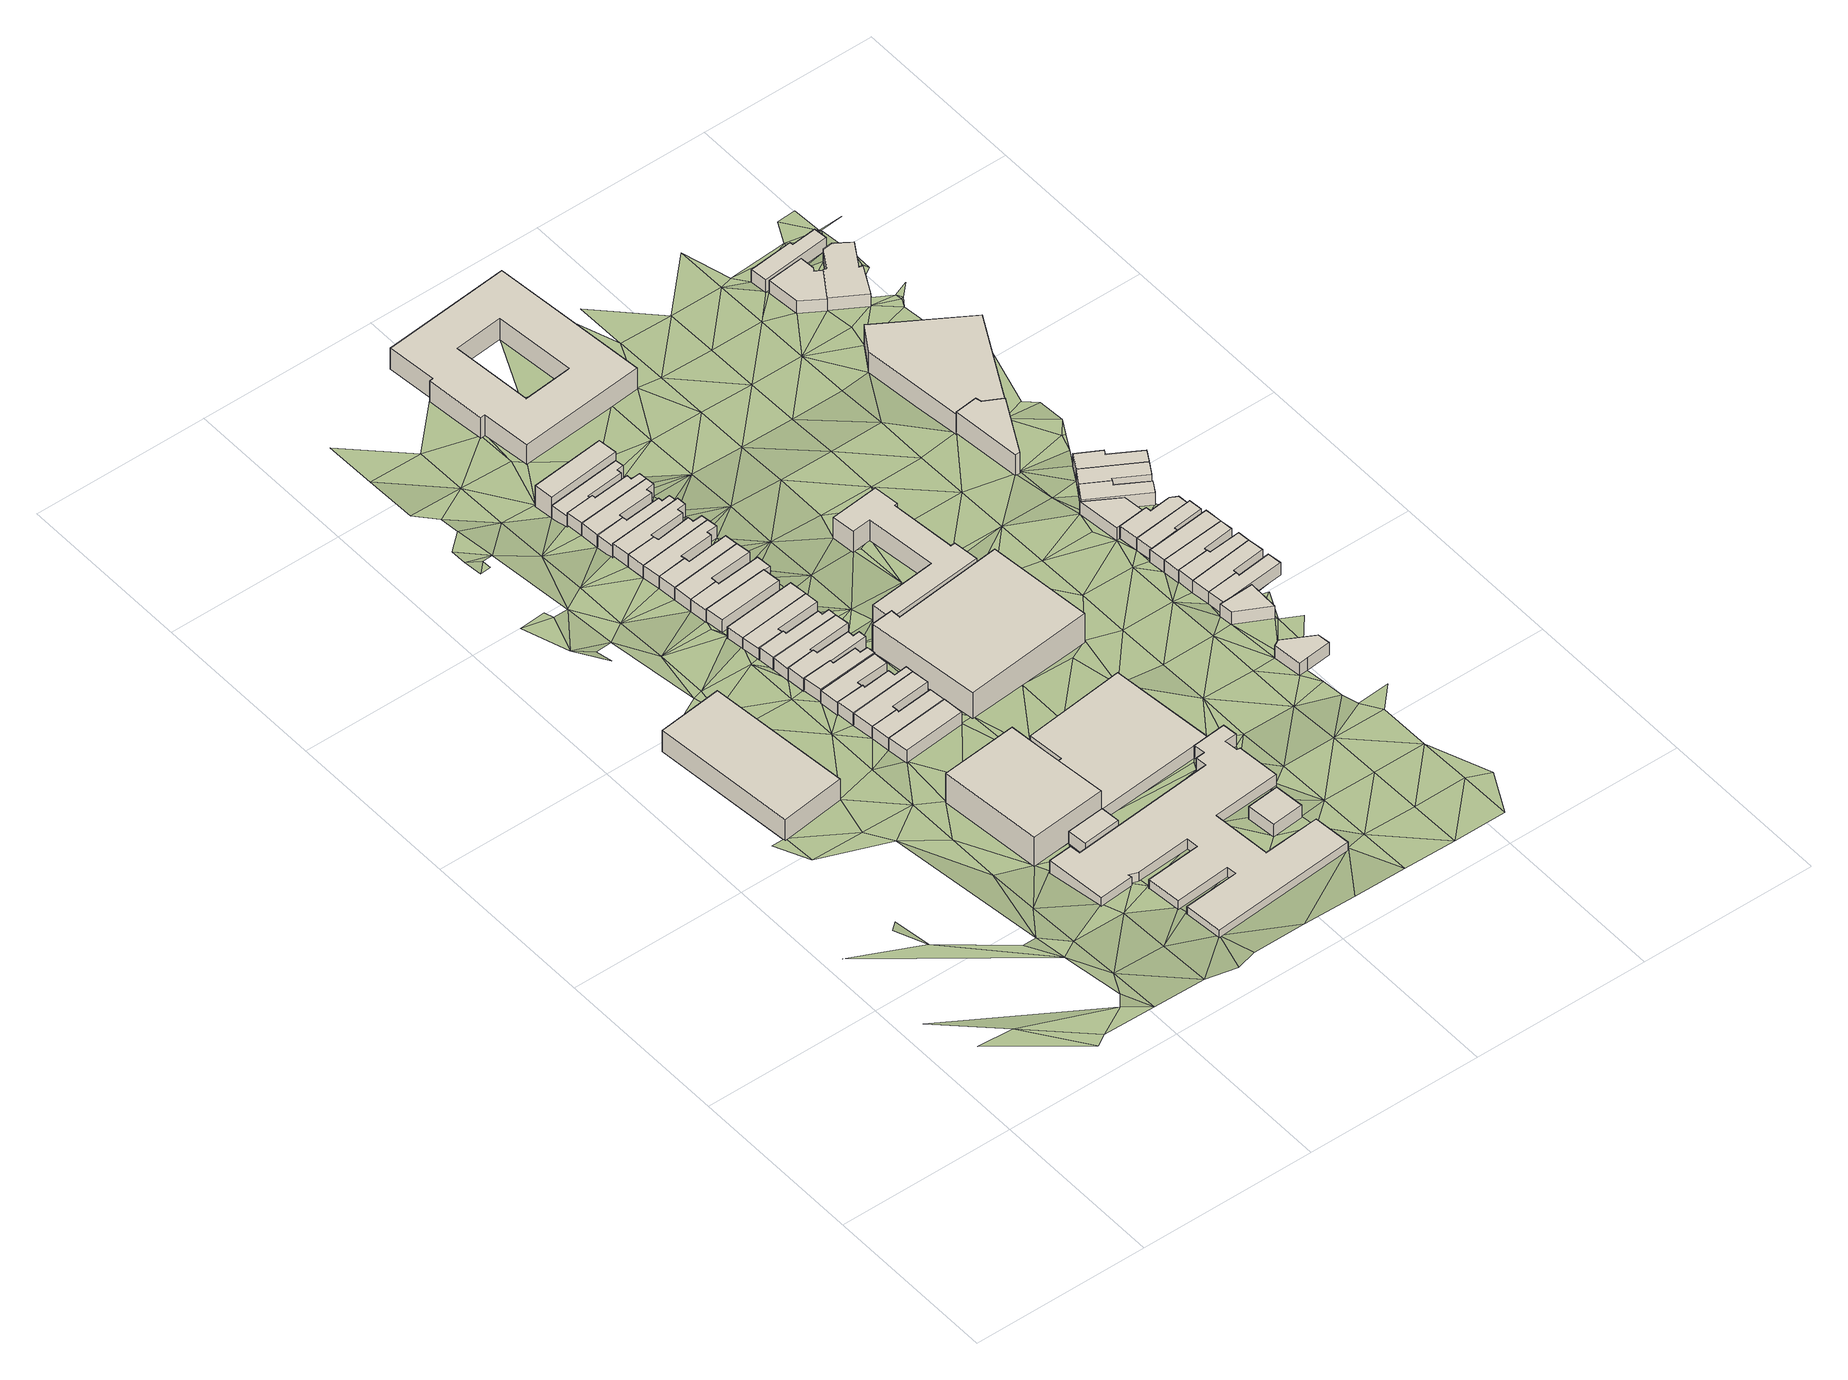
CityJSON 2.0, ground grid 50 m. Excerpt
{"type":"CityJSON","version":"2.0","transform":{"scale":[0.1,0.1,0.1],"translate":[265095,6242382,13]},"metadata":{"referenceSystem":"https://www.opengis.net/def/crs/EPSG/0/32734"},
"CityObjects":{
"building1":{"type":"Building","attributes":{"address":"8 Briar Road Salt River Cape Town","building":"industrial","building:levels":2,"building_height":6.9,"plus_code":"4FRW3F95+8H6","ground_height":19.16,"roof_height":26.06},"geometry":[{"type":"Solid","lod":"1","boundaries":[[[[0,1,2,3]],[[1,4,5,2]],[[4,6,7,5]],[[6,0,3,7]],[[3,2,5,7]],[[6,4,1,0]]]]}]},
"building2":{"type":"Building","attributes":{"address":"49 Shannon Street Salt River Cape Town","building":"industrial","building:levels":3,"building_height":9.7,"plus_code":"4FRW3F95+4P8","ground_height":18.89,"roof_height":28.59},"geometry":[{"type":"Solid","lod":"1","boundaries":[[[[8,9,10,11]],[[9,12,13,10]],[[12,14,15,13]],[[14,16,17,15]],[[16,8,11,17]],[[11,10,13,15,17]],[[16,14,12,9,8]]]]}]},
"building3":{"type":"Building","attributes":{"address":"Salt River Cape Town","building":"yes","building:levels":1,"building_height":4.1,"plus_code":"4FRW3F95+3Q7","ground_height":19.18,"roof_height":23.28},"geometry":[{"type":"Solid","lod":"1","boundaries":[[[[18,19,20,21]],[[19,22,23,20]],[[22,24,25,23]],[[24,18,21,25]],[[21,20,23,25]],[[24,22,19,18]]]]}]},
"building4":{"type":"Building","attributes":{"address":"45 Shannon Street Salt River Cape Town","building":"house","building:levels":1,"building_height":4.1,"plus_code":"4FRW3F95+7P4","ground_height":19.03,"roof_height":23.13},"geometry":[{"type":"Solid","lod":"1","boundaries":[[[[26,27,28,29]],[[27,30,31,28]],[[30,32,33,31]],[[32,26,29,33]],[[29,28,31,33]],[[32,30,27,26]]]]}]},
"building5":{"type":"Building","attributes":{"address":"43 Shannon Street Salt River Cape Town","building":"house","building:levels":1,"building_height":4.1,"plus_code":"4FRW3F95+7PG","ground_height":18.95,"roof_height":23.05},"geometry":[{"type":"Solid","lod":"1","boundaries":[[[[34,35,36,37]],[[35,38,39,36]],[[38,40,41,39]],[[40,42,43,41]],[[42,44,45,43]],[[44,34,37,45]],[[37,36,39,41,43,45]],[[44,42,40,38,35,34]]]]}]},
"building6":{"type":"Building","attributes":{"address":"41 Shannon Street Salt River Cape Town","building":"house","building:levels":1,"building_height":4.1,"plus_code":"4FRW3F95+7PW","ground_height":18.95,"roof_height":23.05},"geometry":[{"type":"Solid","lod":"1","boundaries":[[[[35,34,37,36]],[[34,46,47,37]],[[46,48,49,47]],[[48,50,51,49]],[[50,52,53,51]],[[52,35,36,53]],[[36,37,47,49,51,53]],[[52,50,48,46,34,35]]]]}]},
"building7":{"type":"Building","attributes":{"address":"39 Shannon Street Salt River Cape Town","building":"house","building:levels":1,"building_height":4.1,"plus_code":"4FRW3F95+8P7","ground_height":18.95,"roof_height":23.05},"geometry":[{"type":"Solid","lod":"1","boundaries":[[[[52,50,51,53]],[[50,54,55,51]],[[54,56,57,55]],[[56,58,59,57]],[[58,60,61,59]],[[60,62,63,61]],[[62,64,65,63]],[[64,52,53,65]],[[53,51,55,57,59,61,63,65]],[[64,62,60,58,56,54,50,52]]]]}]},
"building8":{"type":"Building","attributes":{"address":"37 Shannon Street Salt River Cape Town","building":"house","building:levels":1,"building_height":4.1,"plus_code":"4FRW3F95+8PM","ground_height":18.48,"roof_height":22.58},"geometry":[{"type":"Solid","lod":"1","boundaries":[[[[66,67,68,69]],[[67,70,71,68]],[[70,72,73,71]],[[72,74,75,73]],[[74,76,77,75]],[[76,66,69,77]],[[69,68,71,73,75,77]],[[76,74,72,70,67,66]]]]}]},
"building9":{"type":"Building","attributes":{"address":"Salt River Cape Town","building":"yes","building:levels":1,"building_height":4.1,"plus_code":"4FRW3F85+XRX","ground_height":18.66,"roof_height":22.76},"geometry":[{"type":"Solid","lod":"1","boundaries":[[[[78,79,80,81]],[[79,82,83,80]],[[82,84,85,83]],[[84,86,87,85]],[[86,88,89,87]],[[88,90,91,89]],[[90,92,93,91]],[[92,94,95,93]],[[94,96,97,95]],[[96,98,99,97]],[[98,100,101,99]],[[100,102,103,101]],[[102,104,105,103]],[[104,106,107,105]],[[106,108,109,107]],[[108,110,111,109]],[[110,112,113,111]],[[112,114,115,113]],[[114,116,117,115]],[[116,118,119,117]],[[118,120,121,119]],[[120,122,123,121]],[[122,124,125,123]],[[124,126,127,125]],[[126,128,129,127]],[[128,130,131,129]],[[130,132,133,131]],[[132,134,135,133]],[[134,78,81,135]],[[81,80,83,85,87,89,91,93,95,97,99,101,103,105,107,109,111,113,115,117,119,121,123,125,127,129,131,133,135]],[[134,132,130,128,126,124,122,120,118,116,114,112,110,108,106,104,102,100,98,96,94,92,90,88,86,84,82,79,78]]]]}]},
"building10":{"type":"Building","attributes":{"address":"35 Shannon Street Salt River Cape Town","building":"house","building:levels":1,"building_height":4.1,"plus_code":"4FRW3F95+9P3","ground_height":18.81,"roof_height":22.91},"geometry":[{"type":"Solid","lod":"1","boundaries":[[[[136,137,138,139]],[[137,140,141,138]],[[140,142,143,141]],[[142,144,145,143]],[[144,146,147,145]],[[146,148,149,147]],[[148,150,151,149]],[[150,136,139,151]],[[139,138,141,143,145,147,149,151]],[[150,148,146,144,142,140,137,136]]]]}]},
"building11":{"type":"Building","attributes":{"address":"33 Shannon Street Salt River Cape Town","building":"house","building:levels":1,"building_height":4.1,"plus_code":"4FRW3F95+9PF","ground_height":18.48,"roof_height":22.58},"geometry":[{"type":"Solid","lod":"1","boundaries":[[[[152,153,154,155]],[[153,156,157,154]],[[156,158,159,157]],[[158,160,161,159]],[[160,162,163,161]],[[162,164,165,163]],[[164,166,167,165]],[[166,168,169,167]],[[168,152,155,169]],[[155,154,157,159,161,163,165,167,169]],[[168,166,164,162,160,158,156,153,152]]]]}]},
"building12":{"type":"Building","attributes":{"address":"31 Shannon Street Salt River Cape Town","building":"house","building:levels":1,"building_height":4.1,"plus_code":"4FRW3F95+9PV","ground_height":17.86,"roof_height":21.96},"geometry":[{"type":"Solid","lod":"1","boundaries":[[[[170,171,172,173]],[[171,174,175,172]],[[174,176,177,175]],[[176,178,179,177]],[[178,180,181,179]],[[180,170,173,181]],[[173,172,175,177,179,181]],[[180,178,176,174,171,170]]]]}]},
"building13":{"type":"Building","attributes":{"address":"29 Shannon Street Salt River Cape Town","building":"house","building:levels":1,"building_height":4.1,"plus_code":"4FRW3F95+CP3","ground_height":17.86,"roof_height":21.96},"geometry":[{"type":"Solid","lod":"1","boundaries":[[[[178,176,177,179]],[[176,182,183,177]],[[182,184,185,183]],[[184,186,187,185]],[[186,188,189,187]],[[188,190,191,189]],[[190,192,193,191]],[[192,178,179,193]],[[179,177,183,185,187,189,191,193]],[[192,190,188,186,184,182,176,178]]]]}]},
"building14":{"type":"Building","attributes":{"address":"27 Shannon Street Salt River Cape Town","building":"house","building:levels":1,"building_height":4.1,"plus_code":"4FRW3F95+CPM","ground_height":17.45,"roof_height":21.55},"geometry":[{"type":"Solid","lod":"1","boundaries":[[[[194,195,196,197]],[[195,198,199,196]],[[198,200,201,199]],[[200,202,203,201]],[[202,204,205,203]],[[204,194,197,205]],[[197,196,199,201,203,205]],[[204,202,200,198,195,194]]]]}]},
"building15":{"type":"Building","attributes":{"address":"25 Shannon Street Salt River Cape Town","building":"house","building:levels":1,"building_height":4.1,"plus_code":"4FRW3F95+CPV","ground_height":17.45,"roof_height":21.55},"geometry":[{"type":"Solid","lod":"1","boundaries":[[[[204,202,203,205]],[[202,206,207,203]],[[206,208,209,207]],[[208,204,205,209]],[[205,203,207,209]],[[208,206,202,204]]]]}]},
"building16":{"type":"Building","attributes":{"address":"23 Shannon Street Salt River Cape Town","building":"house","building:levels":1,"building_height":4.1,"plus_code":"4FRW3F95+FPC","ground_height":18.41,"roof_height":22.51},"geometry":[{"type":"Solid","lod":"1","boundaries":[[[[210,211,212,213]],[[211,214,215,212]],[[214,216,217,215]],[[216,210,213,217]],[[213,212,215,217]],[[216,214,211,210]]]]}]},
"building17":{"type":"Building","attributes":{"address":"21 Shannon Street Salt River Cape Town","building":"house","building:levels":1,"building_height":4.1,"plus_code":"4FRW3F95+FPJ","ground_height":18,"roof_height":22.1},"geometry":[{"type":"Solid","lod":"1","boundaries":[[[[218,219,220,221]],[[219,222,223,220]],[[222,224,225,223]],[[224,226,227,225]],[[226,228,229,227]],[[228,230,231,229]],[[230,218,221,231]],[[221,220,223,225,227,229,231]],[[230,228,226,224,222,219,218]]]]}]},
"building18":{"type":"Building","attributes":{"address":"19 Shannon Street Salt River Cape Town","building":"house","building:levels":1,"building_height":4.1,"plus_code":"4FRW3F95+GP6","ground_height":18,"roof_height":22.1},"geometry":[{"type":"Solid","lod":"1","boundaries":[[[[230,228,229,231]],[[228,232,233,229]],[[232,234,235,233]],[[234,236,237,235]],[[236,238,239,237]],[[238,230,231,239]],[[231,229,233,235,237,239]],[[238,236,234,232,228,230]]]]}]},
"building19":{"type":"Building","attributes":{"address":"17 Shannon Street Salt River Cape Town","building":"house","building:levels":1,"building_height":4.1,"plus_code":"4FRW3F95+GPC","ground_height":18,"roof_height":22.1},"geometry":[{"type":"Solid","lod":"1","boundaries":[[[[238,236,237,239]],[[236,240,241,237]],[[240,242,243,241]],[[242,244,245,243]],[[244,246,247,245]],[[246,238,239,247]],[[239,237,241,243,245,247]],[[246,244,242,240,236,238]]]]}]},
"building20":{"type":"Building","attributes":{"address":"15 Shannon Street Salt River Cape Town","building":"house","building:levels":1,"building_height":4.1,"plus_code":"4FRW3F95+GMX","ground_height":18,"roof_height":22.1},"geometry":[{"type":"Solid","lod":"1","boundaries":[[[[246,244,245,247]],[[244,248,249,245]],[[248,250,251,249]],[[250,252,253,251]],[[252,254,255,253]],[[254,256,257,255]],[[256,258,259,257]],[[258,246,247,259]],[[247,245,249,251,253,255,257,259]],[[258,256,254,252,250,248,244,246]]]]}]},
"building21":{"type":"Building","attributes":{"address":"13 Shannon Street Salt River Cape Town","building":"house","building:levels":1,"building_height":4.1,"plus_code":"4FRW3F95+HP6","ground_height":18,"roof_height":22.1},"geometry":[{"type":"Solid","lod":"1","boundaries":[[[[258,256,257,259]],[[256,260,261,257]],[[260,262,263,261]],[[262,264,265,263]],[[264,266,267,265]],[[266,268,269,267]],[[268,270,271,269]],[[270,258,259,271]],[[259,257,261,263,265,267,269,271]],[[270,268,266,264,262,260,256,258]]]]}]},
"building22":{"type":"Building","attributes":{"address":"11 Shannon Street Salt River Cape Town","building":"house","building:levels":1,"building_height":4.1,"plus_code":"4FRW3F95+HMQ","ground_height":18,"roof_height":22.1},"geometry":[{"type":"Solid","lod":"1","boundaries":[[[[270,268,269,271]],[[268,272,273,269]],[[272,274,275,273]],[[274,276,277,275]],[[276,278,279,277]],[[278,280,281,279]],[[280,282,283,281]],[[282,270,271,283]],[[271,269,273,275,277,279,281,283]],[[282,280,278,276,274,272,268,270]]]]}]},
"building23":{"type":"Building","attributes":{"address":"9 Shannon Street Salt River Cape Town","building":"house","building:levels":1,"building_height":4.1,"plus_code":"4FRW3F95+JP2","ground_height":17.03,"roof_height":21.13},"geometry":[{"type":"Solid","lod":"1","boundaries":[[[[284,285,286,287]],[[285,288,289,286]],[[288,290,291,289]],[[290,292,293,291]],[[292,294,295,293]],[[294,296,297,295]],[[296,298,299,297]],[[298,284,287,299]],[[287,286,289,291,293,295,297,299]],[[298,296,294,292,290,288,285,284]]]]}]},
"building24":{"type":"Building","attributes":{"address":"7 Shannon Street Salt River Cape Town","building":"house","building:levels":1,"building_height":4.1,"plus_code":"4FRW3F95+JMH","ground_height":17.03,"roof_height":21.13},"geometry":[{"type":"Solid","lod":"1","boundaries":[[[[298,296,297,299]],[[296,300,301,297]],[[300,302,303,301]],[[302,304,305,303]],[[304,306,307,305]],[[306,308,309,307]],[[308,310,311,309]],[[310,298,299,311]],[[299,297,301,303,305,307,309,311]],[[310,308,306,304,302,300,296,298]]]]}]},
"building25":{"type":"Building","attributes":{"address":"26 Briar Road Salt River Cape Town","building":"industrial","building:levels":1,"building_height":4.1,"plus_code":"4FRW3F95+4V6","ground_height":18.25,"roof_height":22.35},"geometry":[{"type":"Solid","lod":"1","boundaries":[[[[312,313,314,315]],[[313,316,317,314]],[[316,318,319,317]],[[318,320,321,319]],[[320,322,323,321]],[[322,312,315,323]],[[315,314,317,319,321,323]],[[322,320,318,316,313,312]]]]}]},
"building26":{"type":"Building","attributes":{"address":"5 Shannon Street Salt River Cape Town","building":"house","building:levels":1,"building_height":4.1,"plus_code":"4FRW3F95+JMQ","ground_height":17.03,"roof_height":21.13},"geometry":[{"type":"Solid","lod":"1","boundaries":[[[[310,308,309,311]],[[308,324,325,309]],[[324,326,327,325]],[[326,328,329,327]],[[328,330,331,329]],[[330,332,333,331]],[[332,334,335,333]],[[334,310,311,335]],[[311,309,325,327,329,331,333,335]],[[334,332,330,328,326,324,308,310]]]]}]},
"building27":{"type":"Building","attributes":{"address":"3 Shannon Street Salt River Cape Town","building":"house","building:levels":1,"building_height":4.1,"plus_code":"4FRW3F95+MM5","ground_height":15.81,"roof_height":19.91},"geometry":[{"type":"Solid","lod":"1","boundaries":[[[[336,337,338,339]],[[337,340,341,338]],[[340,342,343,341]],[[342,344,345,343]],[[344,346,347,345]],[[346,348,349,347]],[[348,350,351,349]],[[350,336,339,351]],[[339,338,341,343,345,347,349,351]],[[350,348,346,344,342,340,337,336]]]]}]},
"building28":{"type":"Building","attributes":{"address":"Salt River Cape Town","building":"yes","building:levels":1,"building_height":4.1,"plus_code":"4FRW3F85+XWM","ground_height":20.12,"roof_height":24.22},"geometry":[{"type":"Solid","lod":"1","boundaries":[[[[352,353,354,355]],[[353,356,357,354]],[[356,358,359,357]],[[358,352,355,359]],[[355,354,357,359]],[[358,356,353,352]]]]}]},
"building29":{"type":"Building","attributes":{"address":"1 Shannon Street Salt River Cape Town","building":"residential","building:levels":2,"rooms":"6","residential":"student","operator":"Skins Property","building_height":6.9,"plus_code":"4FRW3F95+MMH","ground_height":15.81,"roof_height":22.71},"geometry":[{"type":"Solid","lod":"1","boundaries":[[[[348,360,361,362]],[[360,363,364,361]],[[363,350,365,364]],[[350,348,362,365]],[[362,361,364,365]],[[350,363,360,348]]]]}]},
"building30":{"type":"Building","attributes":{"address":"20 Durham Avenue Salt River Cape Town","building":"industrial","building:levels":3,"building_height":9.7,"plus_code":"4FRW3F95+8V2","ground_height":17.39,"roof_height":27.09},"geometry":[{"type":"Solid","lod":"1","boundaries":[[[[366,367,368,369]],[[367,370,371,368]],[[370,372,373,371]],[[372,374,375,373]],[[374,376,377,375]],[[376,366,369,377]],[[369,368,371,373,375,377]],[[376,374,372,370,367,366]]]]}]},
"building31":{"type":"Building","attributes":{"address":"16 Durham Avenue Salt River Cape Town","building":"school","building:levels":2,"building_height":6.9,"plus_code":"4FRW3F95+CVQ","ground_height":15.95,"roof_height":22.85},"geometry":[{"type":"Solid","lod":"1","boundaries":[[[[378,379,380,381]],[[379,382,383,380]],[[382,384,385,383]],[[384,386,387,385]],[[386,388,389,387]],[[388,390,391,389]],[[390,392,393,391]],[[392,394,395,393]],[[394,396,397,395]],[[396,398,399,397]],[[398,400,401,399]],[[400,378,381,401]],[[381,380,383,385,387,389,391,393,395,397,399,401]],[[400,398,396,394,392,390,388,386,384,382,379,378]]]]}]},
"building32":{"type":"Building","attributes":{"address":"20 Durham Avenue Salt River Cape Town","building":"school","building:levels":2,"operator":"Best College","building_height":6.9,"plus_code":"4FRW3F95+RM5","ground_height":14.52,"roof_height":21.42},"geometry":[{"type":"Solid","lod":"1","boundaries":[[[[402,403,404,405]],[[403,406,407,404]],[[406,408,409,407]],[[408,410,411,409]],[[410,412,413,411]],[[412,414,415,413]],[[414,416,417,415]],[[416,402,405,417]],[[418,419,420,421]],[[419,422,423,420]],[[422,424,425,423]],[[424,418,421,425]],[[405,404,407,409,411,413,415,417],[421,420,423,425]],[[416,414,412,410,408,406,403,402],[424,422,419,418]]]]}]},
"building33":{"type":"Building","attributes":{"address":"Sugar Fix 83 Durham Avenue Salt River Cape Town","building":"retail","building:levels":1,"building_height":4.1,"plus_code":"4FRW3F96+43G","ground_height":18.43,"roof_height":22.53},"geometry":[{"type":"Solid","lod":"1","boundaries":[[[[426,427,428,429]],[[427,430,431,428]],[[430,432,433,431]],[[432,434,435,433]],[[434,436,437,435]],[[436,426,429,437]],[[429,428,431,433,435,437]],[[436,434,432,430,427,426]]]]}]},
"building34":{"type":"Building","attributes":{"building":"retail","building:levels":1,"building_height":4.1,"plus_code":"4FRW3F96+53Q","ground_height":18.27,"roof_height":22.37},"geometry":[{"type":"Solid","lod":"1","boundaries":[[[[438,439,440,441]],[[439,442,443,440]],[[442,444,445,443]],[[444,438,441,445]],[[441,440,443,445]],[[444,442,439,438]]]]}]},
"building35":{"type":"Building","attributes":{"address":"Salt River Cape Town","building":"house","building:levels":1,"building_height":4.1,"plus_code":"4FRW3F96+647","ground_height":17.56,"roof_height":21.66},"geometry":[{"type":"Solid","lod":"1","boundaries":[[[[446,447,448,449]],[[447,450,451,448]],[[450,452,453,451]],[[452,454,455,453]],[[454,456,457,455]],[[456,446,449,457]],[[449,448,451,453,455,457]],[[456,454,452,450,447,446]]]]}]},
"building36":{"type":"Building","attributes":{"address":"Salt River Cape Town","building":"house","building:levels":1,"building_height":4.1,"plus_code":"4FRW3F96+64J","ground_height":17.56,"roof_height":21.66},"geometry":[{"type":"Solid","lod":"1","boundaries":[[[[458,446,449,459]],[[446,456,457,449]],[[456,460,461,457]],[[460,462,463,461]],[[462,464,465,463]],[[464,458,459,465]],[[459,449,457,461,463,465]],[[464,462,460,456,446,458]]]]}]},
"building37":{"type":"Building","attributes":{"address":"55 Durham Avenue Salt River Cape Town","building":"house","building:levels":1,"building_height":4.1,"plus_code":"4FRW3F96+83W","ground_height":17.4,"roof_height":21.5},"geometry":[{"type":"Solid","lod":"1","boundaries":[[[[466,467,468,469]],[[467,470,471,468]],[[470,472,473,471]],[[472,474,475,473]],[[474,466,469,475]],[[469,468,471,473,475]],[[474,472,470,467,466]]]]}]},
"building38":{"type":"Building","attributes":{"address":"65 Durham Avenue Salt River Cape Town","building":"house","building:levels":1,"building_height":4.1,"plus_code":"4FRW3F96+742","ground_height":17.56,"roof_height":21.66},"geometry":[{"type":"Solid","lod":"1","boundaries":[[[[476,458,459,477]],[[458,464,465,459]],[[464,478,479,465]],[[478,480,481,479]],[[480,482,483,481]],[[482,476,477,483]],[[477,459,465,479,481,483]],[[482,480,478,464,458,476]]]]}]},
"building39":{"type":"Building","attributes":{"address":"63 Durham Avenue Salt River Cape Town","building":"house","building:levels":1,"building_height":4.1,"plus_code":"4FRW3F96+74C","ground_height":17.34,"roof_height":21.44},"geometry":[{"type":"Solid","lod":"1","boundaries":[[[[484,485,486,487]],[[485,488,489,486]],[[488,490,491,489]],[[490,492,493,491]],[[492,494,495,493]],[[494,484,487,495]],[[487,486,489,491,493,495]],[[494,492,490,488,485,484]]]]}]},
"building40":{"type":"Building","attributes":{"address":"61 Durham Avenue Salt River Cape Town","building":"house","building:levels":1,"building_height":4.1,"plus_code":"4FRW3F96+74J","ground_height":17.34,"roof_height":21.44},"geometry":[{"type":"Solid","lod":"1","boundaries":[[[[484,494,495,487]],[[494,496,497,495]],[[496,498,499,497]],[[498,500,501,499]],[[500,502,503,501]],[[502,484,487,503]],[[487,495,497,499,501,503]],[[502,500,498,496,494,484]]]]}]},
"building41":{"type":"Building","attributes":{"address":"59 Durham Avenue Salt River Cape Town","building":"house","building:levels":1,"building_height":4.1,"plus_code":"4FRW3F96+842","ground_height":17.39,"roof_height":21.49},"geometry":[{"type":"Solid","lod":"1","boundaries":[[[[504,505,506,507]],[[505,508,509,506]],[[508,510,511,509]],[[510,512,513,511]],[[512,514,515,513]],[[514,516,517,515]],[[516,504,507,517]],[[507,506,509,511,513,515,517]],[[516,514,512,510,508,505,504]]]]}]},
"building42":{"type":"Building","attributes":{"address":"57 Durham Avenue Salt River Cape Town","building":"house","building:levels":1,"building_height":4.1,"plus_code":"4FRW3F96+84C","ground_height":17.39,"roof_height":21.49},"geometry":[{"type":"Solid","lod":"1","boundaries":[[[[516,518,519,517]],[[518,520,521,519]],[[520,522,523,521]],[[522,524,525,523]],[[524,467,468,525]],[[467,466,469,468]],[[466,504,507,469]],[[504,516,517,507]],[[517,519,521,523,525,468,469,507]],[[504,466,467,524,522,520,518,516]]]]}]},
"building43":{"type":"Building","attributes":{"address":"69 Addison Road Salt River Cape Town","building":"house","building:levels":1,"building_height":4.1,"plus_code":"4FRW3F96+939","ground_height":16.92,"roof_height":21.02},"geometry":[{"type":"Solid","lod":"1","boundaries":[[[[526,527,528,529]],[[527,530,531,528]],[[530,532,533,531]],[[532,534,535,533]],[[534,536,537,535]],[[536,526,529,537]],[[529,528,531,533,535,537]],[[536,534,532,530,527,526]]]]}]},
"building44":{"type":"Building","attributes":{"address":"37 Durham Avenue Salt River 7925 Cape Town","building":"retail","building:levels":2,"building_height":6.9,"plus_code":"4FRW3F96+F3C","ground_height":15.75,"roof_height":22.65},"geometry":[{"type":"Solid","lod":"1","boundaries":[[[[538,539,540,541]],[[539,542,543,540]],[[542,544,545,543]],[[544,546,547,545]],[[546,548,549,547]],[[548,538,541,549]],[[541,540,543,545,547,549]],[[548,546,544,542,539,538]]]]}]},
"building45":{"type":"Building","attributes":{"address":"67 Addison Road Salt River Cape Town","building":"house","building:levels":1,"building_height":4.1,"plus_code":"4FRW3F96+94J","ground_height":16.92,"roof_height":21.02},"geometry":[{"type":"Solid","lod":"1","boundaries":[[[[527,526,529,528]],[[526,550,551,529]],[[550,552,553,551]],[[552,554,555,553]],[[554,556,557,555]],[[556,527,528,557]],[[528,529,551,553,555,557]],[[556,554,552,550,526,527]]]]}]},
"building46":{"type":"Building","attributes":{"address":"65 Addison Road Salt River Cape Town","building":"house","building:levels":1,"building_height":4.1,"plus_code":"4FRW3F96+94V","ground_height":16.92,"roof_height":21.02},"geometry":[{"type":"Solid","lod":"1","boundaries":[[[[556,554,555,557]],[[554,558,559,555]],[[558,560,561,559]],[[560,562,563,561]],[[562,564,565,563]],[[564,556,557,565]],[[557,555,559,561,563,565]],[[564,562,560,558,554,556]]]]}]},
"building47":{"type":"Building","attributes":{"address":"Salt River Cape Town","building":"retail","building:levels":2,"building_height":6.9,"plus_code":"4FRW3F96+H34","ground_height":14.82,"roof_height":21.72},"geometry":[{"type":"Solid","lod":"1","boundaries":[[[[566,567,568,569]],[[567,570,571,568]],[[570,572,573,571]],[[572,574,575,573]],[[574,576,577,575]],[[576,578,579,577]],[[578,566,569,579]],[[569,568,571,573,575,577,579]],[[578,576,574,572,570,567,566]]]]}]},
"building48":{"type":"Building","attributes":{"address":"33 Durham Avenue Salt River Cape Town","building":"house","building:levels":1,"building_height":4.1,"plus_code":"4FRW3F96+P3C","ground_height":14.32,"roof_height":18.42},"geometry":[{"type":"Solid","lod":"1","boundaries":[[[[580,581,582,583]],[[581,584,585,582]],[[584,586,587,585]],[[586,588,589,587]],[[588,590,591,589]],[[590,592,593,591]],[[592,580,583,593]],[[583,582,585,587,589,591,593]],[[592,590,588,586,584,581,580]]]]}]},
"building49":{"type":"Building","attributes":{"address":"31 Durham Avenue Salt River Cape Town","building":"house","building:levels":1,"building_height":4.1,"plus_code":"4FRW3F96+Q37","ground_height":13.89,"roof_height":17.99},"geometry":[{"type":"Solid","lod":"1","boundaries":[[[[594,595,596,597]],[[595,598,599,596]],[[598,600,601,599]],[[600,602,603,601]],[[602,604,605,603]],[[604,594,597,605]],[[597,596,599,601,603,605]],[[604,602,600,598,595,594]]]]}]},
"building50":{"type":"Building","attributes":{"address":"5 Dryden Street Salt River Cape Town","building":"house","building:levels":1,"building_height":4.1,"plus_code":"4FRW3F96+P3H","ground_height":14.46,"roof_height":18.56},"geometry":[{"type":"Solid","lod":"1","boundaries":[[[[606,607,608,609]],[[607,610,611,608]],[[610,612,613,611]],[[612,614,615,613]],[[614,616,617,615]],[[616,618,619,617]],[[618,620,621,619]],[[620,622,623,621]],[[622,606,609,623]],[[609,608,611,613,615,617,619,621,623]],[[622,620,618,616,614,612,610,607,606]]]]}]},
"terrain1":{"type":"TINRelief","geometry":[{"type":"CompositeSurface","lod":"1","boundaries":[[[624,625,626]],[[627,626,628]],[[626,625,629]],[[629,628,626]],[[630,631,632]],[[633,631,634]],[[629,635,628]],[[636,637,638]],[[639,631,630]],[[628,635,640]],[[641,640,635]],[[641,630,640]],[[637,642,638]],[[630,643,639]],[[641,644,630]],[[630,644,643]],[[641,635,645]],[[637,646,642]],[[643,644,647]],[[642,648,638]],[[647,649,643]],[[643,649,646]],[[641,650,644]],[[645,651,641]],[[644,652,647]],[[641,651,650]],[[642,646,653]],[[649,654,646]],[[644,650,652]],[[653,648,642]],[[647,655,649]],[[656,657,1]],[[654,653,646]],[[652,658,647]],[[659,651,645]],[[654,649,655]],[[647,658,655]],[[645,660,659]],[[661,1,648]],[[662,648,653]],[[650,651,663]],[[664,665,666]],[[667,665,668]],[[661,648,669]],[[652,650,670]],[[655,671,654]],[[654,671,653]],[[672,651,659]],[[656,1,673]],[[674,665,664]],[[660,675,659]],[[676,667,668]],[[651,672,663]],[[648,662,669]],[[655,658,677]],[[678,668,665]],[[656,673,679]],[[678,665,674]],[[1,661,680]],[[663,681,650]],[[681,670,650]],[[656,679,674]],[[653,682,662]],[[653,671,682]],[[655,677,683]],[[1,684,673]],[[661,669,680]],[[685,670,686]],[[677,687,688]],[[670,681,686]],[[674,679,689]],[[659,675,690]],[[678,674,689]],[[35,669,662]],[[677,688,683]],[[691,692,693]],[[662,682,27]],[[691,694,692]],[[662,27,35]],[[684,1,680]],[[682,671,695]],[[696,655,683]],[[697,693,698]],[[673,699,679]],[[692,698,693]],[[672,700,663]],[[688,687,24]],[[52,669,35]],[[689,701,678]],[[680,669,136]],[[669,52,64]],[[698,702,697]],[[64,136,669]],[[686,681,703]],[[704,673,684]],[[698,678,705]],[[689,679,230]],[[678,701,705]],[[704,699,673]],[[150,680,136]],[[671,12,695]],[[706,680,150]],[[706,684,680]],[[700,672,707]],[[679,699,708]],[[679,708,211]],[[683,18,696]],[[695,709,682]],[[710,702,698]],[[689,258,701]],[[679,211,230]],[[706,711,684]],[[703,681,712]],[[711,713,684]],[[702,710,714]],[[698,705,710]],[[704,684,713]],[[715,716,714]],[[689,230,238]],[[717,716,715]],[[24,696,18]],[[246,689,238]],[[258,689,246]],[[659,690,718]],[[699,214,708]],[[298,705,701]],[[214,211,708]],[[719,695,12]],[[710,715,714]],[[270,701,258]],[[709,695,719]],[[720,721,722]],[[720,722,723]],[[724,24,687]],[[282,701,270]],[[725,717,726]],[[701,282,298]],[[727,728,729]],[[728,730,729]],[[705,731,710]],[[715,726,717]],[[310,705,298]],[[732,733,734]],[[735,12,736]],[[334,705,310]],[[722,737,723]],[[216,214,699]],[[705,334,731]],[[728,72,730]],[[736,738,735]],[[715,710,739]],[[12,735,719]],[[740,741,742]],[[696,24,743]],[[740,744,741]],[[719,745,709]],[[746,709,745]],[[739,710,731]],[[719,735,745]],[[737,722,746]],[[747,748,749]],[[728,750,751]],[[718,690,752]],[[753,748,747]],[[746,745,737]],[[733,156,734]],[[728,751,72]],[[733,754,755]],[[756,737,745]],[[174,744,740]],[[745,757,756]],[[733,755,156]],[[758,72,757]],[[751,757,72]],[[759,760,761]],[[751,756,757]],[[755,758,757]],[[762,216,699]],[[763,715,739]],[[764,753,747]],[[726,715,765]],[[156,755,757]],[[740,766,158]],[[226,224,228]],[[232,228,234]],[[767,745,735]],[[158,156,757]],[[158,174,740]],[[761,760,768]],[[242,250,244]],[[250,248,244]],[[724,743,24]],[[182,747,769]],[[770,760,759]],[[266,771,268]],[[272,268,771]],[[696,743,772]],[[715,763,765]],[[158,757,773]],[[764,747,182]],[[696,772,774]],[[228,224,234]],[[775,174,158]],[[776,763,739]],[[777,718,752]],[[735,778,767]],[[779,176,174]],[[296,294,292]],[[240,250,242]],[[176,779,182]],[[300,296,302]],[[158,773,780]],[[216,781,210]],[[779,764,182]],[[781,216,762]],[[774,782,696]],[[771,266,264]],[[274,272,771]],[[783,761,768]],[[780,775,158]],[[764,779,202]],[[765,784,726]],[[332,330,328]],[[779,174,775]],[[785,332,328]],[[773,786,780]],[[787,760,770]],[[739,360,776]],[[762,202,788]],[[292,302,296]],[[776,789,763]],[[790,778,735]],[[254,252,250]],[[781,762,788]],[[765,763,789]],[[771,264,274]],[[254,250,240]],[[779,788,202]],[[788,224,781]],[[264,262,260]],[[274,264,260]],[[777,791,718]],[[785,328,792]],[[718,791,770]],[[768,358,783]],[[278,276,274]],[[793,234,224]],[[274,260,278]],[[236,234,793]],[[793,240,236]],[[743,794,772]],[[290,288,292]],[[302,292,288]],[[767,795,745]],[[240,793,254]],[[787,770,796]],[[304,302,306]],[[774,772,794]],[[224,788,793]],[[288,306,302]],[[358,787,796]],[[791,796,770]],[[328,326,324]],[[775,797,779]],[[767,778,798]],[[324,792,328]],[[254,799,256]],[[799,260,256]],[[344,792,346]],[[792,324,346]],[[260,799,278]],[[777,800,791]],[[796,783,358]],[[280,278,799]],[[779,801,788]],[[786,802,780]],[[799,254,793]],[[803,288,280]],[[306,288,803]],[[774,96,782]],[[790,798,778]],[[308,306,803]],[[90,88,92]],[[804,783,796]],[[308,803,324]],[[88,783,804]],[[803,346,324]],[[793,788,378]],[[801,779,797]],[[88,94,92]],[[776,360,805]],[[797,775,806]],[[280,799,803]],[[796,791,807]],[[348,346,808]],[[348,808,360]],[[800,809,791]],[[798,795,767]],[[788,801,378]],[[88,804,810]],[[94,88,810]],[[811,812,813]],[[96,94,810]],[[814,782,96]],[[782,814,790]],[[346,803,808]],[[807,791,809]],[[815,799,793]],[[796,816,804]],[[817,793,378]],[[818,801,797]],[[802,786,367]],[[811,813,819]],[[795,798,790]],[[96,810,814]],[[805,360,808]],[[820,818,797]],[[797,806,820]],[[801,818,820]],[[821,776,805]],[[817,815,793]],[[796,807,816]],[[799,822,803]],[[823,810,804]],[[814,824,790]],[[800,825,809]],[[795,790,826]],[[819,827,811]],[[810,823,814]],[[826,790,824]],[[822,799,815]],[[823,804,816]],[[817,378,400]],[[828,808,803]],[[800,829,825]],[[807,809,830]],[[805,808,821]],[[831,832,833]],[[803,822,828]],[[367,795,834]],[[832,835,833]],[[834,795,826]],[[815,817,836]],[[837,824,814]],[[807,830,816]],[[823,838,814]],[[830,809,825]],[[821,808,828]],[[839,835,832]],[[817,400,836]],[[840,835,839]],[[840,839,400]],[[831,802,841]],[[802,367,841]],[[837,814,838]],[[832,831,841]],[[816,842,823]],[[825,829,843]],[[822,815,844]],[[824,845,826]],[[367,834,846]],[[836,400,839]],[[836,844,815]],[[816,830,847]],[[842,816,848]],[[838,823,434]],[[825,843,830]],[[816,847,848]],[[839,832,849]],[[846,841,367]],[[850,821,828]],[[824,837,845]],[[851,834,826]],[[434,823,852]],[[852,823,842]],[[853,828,822]],[[849,836,839]],[[821,850,854]],[[838,432,837]],[[855,822,844]],[[434,432,838]],[[849,832,841]],[[821,854,416]],[[826,845,851]],[[828,853,850]],[[434,852,436]],[[846,834,474]],[[822,855,853]],[[439,837,432]],[[856,844,836]],[[857,848,847]],[[837,438,845]],[[439,438,837]],[[432,430,439]],[[849,856,836]],[[834,851,474]],[[841,846,472]],[[858,845,438]],[[859,858,438]],[[845,858,860]],[[850,861,854]],[[442,439,430]],[[855,844,862]],[[853,863,850]],[[845,860,864]],[[845,865,851]],[[866,430,427]],[[846,474,867]],[[864,865,845]],[[868,430,866]],[[846,867,472]],[[844,856,862]],[[841,869,849]],[[444,859,438]],[[868,442,430]],[[861,870,854]],[[850,863,861]],[[851,865,871]],[[504,851,871]],[[872,841,472]],[[851,504,474]],[[504,871,505]],[[869,841,872]],[[853,855,873]],[[874,442,868]],[[875,868,866]],[[862,876,855]],[[849,877,856]],[[466,474,504]],[[867,474,472]],[[874,444,442]],[[878,874,868]],[[879,859,444]],[[878,444,874]],[[869,877,849]],[[855,876,873]],[[856,877,862]],[[880,872,472]],[[853,881,863]],[[872,880,527]],[[470,880,472]],[[869,872,882]],[[872,556,882]],[[881,853,873]],[[527,556,872]],[[862,883,876]],[[861,863,884]],[[510,508,885]],[[862,877,883]],[[470,467,524]],[[470,886,880]],[[876,883,873]],[[556,564,882]],[[510,885,512]],[[508,496,885]],[[524,522,520]],[[886,470,524]],[[863,881,884]],[[520,886,524]],[[564,887,882]],[[526,888,889]],[[890,550,526]],[[883,576,873]],[[891,881,873]],[[892,861,884]],[[893,882,887]],[[882,893,894]],[[526,889,890]],[[873,576,895]],[[881,896,884]],[[873,607,891]],[[881,891,590]],[[607,873,895]],[[590,896,881]],[[893,887,897]],[[892,884,898]],[[898,884,899]],[[884,896,899]],[[894,893,900]],[[893,897,900]],[[894,901,902]],[[900,901,894]],[[895,576,903]],[[899,904,898]],[[590,905,896]],[[607,895,903]],[[894,902,906]],[[576,907,903]],[[576,908,907]],[[602,904,899]],[[904,909,898]],[[576,906,908]],[[606,910,911]],[[905,595,896]],[[910,606,622]],[[905,910,620]],[[910,622,620]],[[912,903,913]],[[912,612,903]],[[914,903,907]],[[602,909,904]],[[903,914,913]],[[620,595,905]],[[907,915,914]],[[912,916,612]],[[602,600,598]],[[914,915,913]],[[614,612,916]],[[602,598,909]],[[917,913,915]],[[916,918,614]],[[595,620,618]],[[616,614,918]],[[918,916,919]],[[595,618,616]],[[920,909,598]],[[921,909,920]],[[918,919,616]],[[598,595,922]],[[922,595,616]],[[920,598,922]],[[923,921,920]],[[924,920,922]]]}]}
},
"vertices":[
[337,1048,62],[296,1455,62],[296,1455,131],[337,1048,131],[113,1434,62],[113,1434,131],[153,1024,62],[153,1024,131],
[772,617,59],[752,802,59],[752,802,156],[772,617,156],[741,911,59],[741,911,156],[525,890,59],[525,890,156],[554,596,59],[554,596,156],
[770,612,62],[662,602,62],[662,602,103],[770,612,103],[667,547,62],[667,547,103],[775,557,62],[775,557,103],
[710,1124,60],[528,1106,60],[528,1106,101],[710,1124,101],[535,1048,60],[535,1048,101],[715,1066,60],[715,1066,101],
[602,1168,59],[523,1161,59],[523,1161,100],[602,1168,100],[528,1106,59],[528,1106,100],[710,1124,59],[710,1124,100],[705,1170,59],[705,1170,100],[602,1160,59],[602,1160,100],
[601,1182,59],[601,1182,100],[716,1193,59],[716,1193,100],[710,1242,59],[710,1242,100],[516,1222,59],[516,1222,100],
[708,1264,59],[708,1264,100],[670,1260,59],[670,1260,100],[668,1280,59],[668,1280,100],[590,1272,59],[590,1272,100],[591,1280,59],[591,1280,100],[511,1274,59],[511,1274,100],
[511,1274,55],[591,1280,55],[591,1280,96],[511,1274,96],[589,1297,55],[589,1297,96],[683,1305,55],[683,1305,96],[680,1347,55],[680,1347,96],[505,1331,55],[505,1331,96],
[1151,169,57],[1141,276,57],[1141,276,98],[1151,169,98],[981,262,57],[981,262,98],[966,431,57],[966,431,98],[1160,448,57],[1160,448,98],[1149,568,57],[1149,568,98],[1140,570,57],[1140,570,98],[1136,607,57],[1136,607,98],[1170,610,57],[1170,610,98],[1166,651,57],[1166,651,98],[1071,642,57],[1071,642,98],[1074,609,57],[1074,609,98],[1048,607,57],[1048,607,98],[1051,575,57],[1051,575,98],[641,535,57],[641,535,98],[638,565,57],[638,565,98],[570,559,57],[570,559,98],[587,387,57],[587,387,98],[686,397,57],[686,397,98],[684,407,57],[684,407,98],[708,398,57],[708,398,98],[865,412,57],[865,412,98],[868,379,57],[868,379,98],[712,365,57],[712,365,98],[721,267,57],[721,267,98],[879,281,57],[879,281,98],[882,254,57],[882,254,98],[725,240,57],[725,240,98],[735,132,57],[735,132,98],
[505,1331,58],[680,1347,58],[680,1347,99],[505,1331,99],[678,1371,58],[678,1371,99],[655,1369,58],[655,1369,99],[654,1387,58],[654,1387,99],[584,1381,58],[584,1381,99],[583,1392,58],[583,1392,99],[499,1385,58],[499,1385,99],
[499,1385,55],[583,1392,55],[583,1392,96],[499,1385,96],[699,1403,55],[699,1403,96],[697,1426,55],[697,1426,96],[678,1424,55],[678,1424,96],[677,1442,55],[677,1442,96],[578,1433,55],[578,1433,96],[576,1446,55],[576,1446,96],[494,1437,55],[494,1437,96],
[576,1446,49],[575,1456,49],[575,1456,90],[576,1446,90],[698,1468,49],[698,1468,90],[693,1507,49],[693,1507,90],[491,1489,49],[491,1489,90],[494,1437,49],[494,1437,90],
[691,1531,49],[691,1531,90],[670,1529,49],[670,1529,90],[669,1543,49],[669,1543,90],[565,1533,49],[565,1533,90],[564,1543,49],[564,1543,90],[486,1535,49],[486,1535,90],
[486,1535,44],[564,1543,44],[564,1543,85],[486,1535,85],[562,1559,44],[562,1559,85],[689,1572,44],[689,1572,85],[686,1610,44],[686,1610,85],[479,1589,44],[479,1589,85],
[680,1660,44],[680,1660,85],[474,1639,44],[474,1639,85],
[652,1725,54],[466,1708,54],[466,1708,95],[652,1725,95],[472,1656,54],[472,1656,95],[657,1674,54],[657,1674,95],
[466,1708,50],[652,1725,50],[652,1725,91],[466,1708,91],[673,1726,50],[673,1726,91],[669,1769,50],[669,1769,91],[544,1758,50],[544,1758,91],[543,1768,50],[543,1768,91],[460,1759,50],[460,1759,91],
[542,1782,50],[542,1782,91],[665,1794,50],[665,1794,91],[659,1834,50],[659,1834,91],[455,1812,50],[455,1812,91],
[655,1871,50],[655,1871,91],[536,1858,50],[536,1858,91],[534,1873,50],[534,1873,91],[450,1864,50],[450,1864,91],
[532,1883,50],[532,1883,91],[630,1894,50],[630,1894,91],[629,1906,50],[629,1906,91],[659,1909,50],[659,1909,91],[655,1938,50],[655,1938,91],[444,1915,50],[444,1915,91],
[653,1957,50],[653,1957,91],[626,1955,50],[626,1955,91],[625,1972,50],[625,1972,91],[525,1959,50],[525,1959,91],[522,1973,50],[522,1973,91],[439,1965,50],[439,1965,91],
[521,1982,50],[521,1982,91],[624,1992,50],[624,1992,91],[622,2008,50],[622,2008,91],[647,2011,50],[647,2011,91],[645,2037,50],[645,2037,91],[434,2016,50],[434,2016,91],
[434,2016,40],[645,2037,40],[645,2037,81],[434,2016,81],[642,2064,40],[642,2064,81],[618,2061,40],[618,2061,81],[617,2073,40],[617,2073,81],[514,2063,40],[514,2063,81],[512,2076,40],[512,2076,81],[429,2067,40],[429,2067,81],
[511,2086,40],[511,2086,81],[615,2096,40],[615,2096,81],[613,2112,40],[613,2112,81],[637,2115,40],[637,2115,81],[635,2141,40],[635,2141,81],[425,2121,40],[425,2121,81],
[752,802,52],[772,617,52],[772,617,93],[752,802,93],[1116,649,52],[1116,649,93],[1085,945,52],[1085,945,93],[795,911,52],[795,911,93],[805,807,52],[805,807,93],
[633,2164,40],[633,2164,81],[607,2162,40],[607,2162,81],[606,2177,40],[606,2177,81],[503,2167,40],[503,2167,81],[502,2177,40],[502,2177,81],[420,2169,40],[420,2169,81],
[420,2169,28],[502,2177,28],[502,2177,69],[420,2169,69],[501,2190,28],[501,2190,69],[608,2200,28],[608,2200,69],[607,2215,28],[607,2215,69],[627,2217,28],[627,2217,69],[624,2241,28],[624,2241,69],[414,2219,28],[414,2219,69],
[1035,395,71],[1043,312,71],[1043,312,112],[1035,395,112],[1134,321,71],[1134,321,112],[1126,404,71],[1126,404,112],
[618,2295,28],[618,2295,97],[624,2241,97],[408,2273,28],[408,2273,97],[414,2219,97],
[1117,1107,44],[1086,1404,44],[1086,1404,141],[1117,1107,141],[773,1369,44],[773,1369,141],[771,1397,44],[771,1397,141],[709,1391,44],[709,1391,141],[749,1068,44],[749,1068,141],
[883,1754,30],[890,1688,30],[890,1688,99],[883,1754,99],[945,1694,30],[945,1694,99],[966,1492,30],[966,1492,99],[775,1472,30],[775,1472,99],[781,1410,30],[781,1410,99],[1060,1438,30],[1060,1438,99],[1052,1510,30],[1052,1510,99],[1039,1509,30],[1039,1509,99],[1020,1695,30],[1020,1695,99],[1029,1696,30],[1029,1696,99],[1021,1768,30],[1021,1768,99],
[436,2847,15],[450,2707,15],[450,2707,84],[436,2847,84],[440,2706,15],[440,2706,84],[457,2536,15],[457,2536,84],[470,2537,15],[470,2537,84],[484,2399,15],[484,2399,84],[844,2435,15],[844,2435,84],[799,2883,15],[799,2883,84],[557,2749,15],[696,2763,15],[696,2763,84],[557,2749,84],[719,2533,15],[719,2533,84],[580,2519,15],[580,2519,84],
[1530,710,54],[1526,746,54],[1526,746,95],[1530,710,95],[1443,792,54],[1443,792,95],[1425,782,54],[1425,782,95],[1434,700,54],[1434,700,95],[1458,703,54],[1458,703,95],
[1411,969,53],[1415,933,53],[1415,933,94],[1411,969,94],[1507,884,53],[1507,884,94],[1510,973,53],[1510,973,94],
[1420,1023,46],[1426,973,46],[1426,973,87],[1420,1023,87],[1611,992,46],[1611,992,87],[1607,1032,46],[1607,1032,87],[1511,1021,46],[1511,1021,87],[1510,1032,46],[1510,1032,87],
[1414,1075,46],[1414,1075,87],[1510,1041,46],[1510,1041,87],[1606,1052,46],[1606,1052,87],[1600,1097,46],[1600,1097,87],
[1396,1323,44],[1470,1331,44],[1470,1331,85],[1396,1323,85],[1464,1389,44],[1464,1389,85],[1373,1444,44],[1373,1444,85],[1385,1322,44],[1385,1322,85],
[1411,1123,46],[1411,1123,87],[1597,1131,46],[1597,1131,87],[1505,1123,46],[1505,1123,87],[1504,1132,46],[1504,1132,87],
[1407,1172,43],[1411,1123,43],[1411,1123,84],[1407,1172,84],[1504,1132,43],[1504,1132,84],[1504,1141,43],[1504,1141,84],[1594,1153,43],[1594,1153,84],[1591,1189,43],[1591,1189,84],
[1586,1238,43],[1586,1238,84],[1492,1228,43],[1492,1228,84],[1408,1219,43],[1408,1219,84],[1402,1220,43],[1402,1220,84],
[1402,1267,44],[1408,1219,44],[1408,1219,85],[1402,1267,85],[1492,1228,44],[1492,1228,85],[1491,1237,44],[1491,1237,85],[1579,1247,44],[1579,1247,85],[1575,1286,44],[1575,1286,85],[1567,1285,44],[1567,1285,85],
[1564,1313,44],[1564,1313,85],[1545,1324,44],[1545,1324,85],[1483,1317,44],[1483,1317,85],[1482,1332,44],[1482,1332,85],
[1479,1455,39],[1411,1495,39],[1411,1495,80],[1479,1455,80],[1383,1450,39],[1383,1450,80],[1532,1361,39],[1532,1361,80],[1552,1394,39],[1552,1394,80],[1472,1442,39],[1472,1442,80],
[1326,1846,27],[1345,1650,27],[1345,1650,96],[1326,1846,96],[1358,1649,27],[1358,1649,96],[1444,1810,27],[1444,1810,96],[1394,1837,27],[1394,1837,96],[1390,1853,27],[1390,1853,96],
[1482,1460,39],[1482,1460,80],[1563,1412,39],[1563,1412,80],[1585,1449,39],[1585,1449,80],[1437,1537,39],[1437,1537,80],
[1604,1482,39],[1604,1482,80],[1520,1532,39],[1520,1532,80],[1527,1544,39],[1527,1544,80],[1462,1581,39],[1462,1581,80],
[1326,1846,18],[1390,1853,18],[1390,1853,87],[1326,1846,87],[1394,1837,18],[1394,1837,87],[1444,1810,18],[1444,1810,87],[1579,2064,18],[1579,2064,87],[1345,2211,18],[1345,2211,87],[1297,2135,18],[1297,2135,87],
[1351,2357,13],[1403,2437,13],[1403,2437,54],[1351,2357,54],[1384,2448,13],[1384,2448,54],[1390,2457,13],[1390,2457,54],[1387,2499,13],[1387,2499,54],[1283,2489,13],[1283,2489,54],[1291,2396,13],[1291,2396,54],
[1280,2498,9],[1478,2518,9],[1478,2518,50],[1280,2498,50],[1474,2557,9],[1474,2557,50],[1403,2550,9],[1403,2550,50],[1402,2559,9],[1402,2559,50],[1275,2546,9],[1275,2546,50],
[1403,2437,15],[1351,2357,15],[1351,2357,56],[1403,2437,56],[1439,2304,15],[1439,2304,56],[1483,2388,15],[1483,2388,56],[1473,2391,15],[1473,2391,56],[1516,2462,15],[1516,2462,56],[1473,2491,15],[1473,2491,56],[1445,2488,15],[1445,2488,56],[1411,2434,15],[1411,2434,56],
[55,187,99],[274,9,102],[157,180,99],[7,330,92],[396,80,99],[308,30,102],[409,302,81],[187,532,83],[7,630,72],[157,630,72],[179,648,72],[458,30,99],[113,1024,70],[157,930,70],[153,1024,70],[355,389,86],[427,117,93],[458,180,93],[308,930,65],[397,393,81],[458,330,81],[608,30,95],[352,859,65],[458,480,72],[337,1048,64],[458,630,64],[608,330,78],[608,180,87],[587,387,78],[458,930,62],[458,780,64],[554,596,63],[280,1522,62],[113,1434,66],[570,559,63],[735,132,80],[699,14,90],[308,1380,62],[458,1080,60],[721,267,76],[202,1789,56],[157,1830,56],[207,1739,62],[113,1960,56],[196,1940,56],[458,1230,59],[686,397,76],[525,890,62],[725,240,80],[308,1530,62],[252,1795,51],[758,30,90],[187,1965,56],[638,565,63],[241,1944,51],[308,1680,59],[458,1380,58],[712,365,76],[535,1048,65],[662,602,63],[458,1530,56],[684,407,73],[708,398,76],[641,535,72],[667,547,72],[308,1830,51],[908,30,89],[161,2168,43],[190,2197,43],[157,2224,40],[191,2170,43],[608,930,62],[772,617,62],[156,2268,40],[220,2199,43],[474,1639,54],[879,281,74],[308,1980,51],[208,2313,40],[865,412,72],[479,1589,56],[308,2125,41],[494,1437,58],[882,254,74],[458,1680,54],[715,1066,62],[308,2275,35],[491,1489,56],[868,379,74],[486,1535,56],[205,2370,36],[308,2425,31],[157,2425,36],[157,2575,31],[1151,169,78],[758,930,59],[602,1168,64],[602,1160,64],[705,1170,60],[601,1182,64],[1051,575,59],[157,2725,26],[308,2575,27],[590,1272,64],[668,1280,64],[591,1280,64],[589,1297,64],[414,2219,32],[584,1381,60],[654,1387,60],[583,1392,60],[795,911,59],[752,802,62],[716,1193,60],[805,807,62],[408,2273,32],[677,1442,60],[576,1446,60],[578,1433,60],[1048,607,59],[575,1456,55],[749,1068,62],[710,1124,62],[669,1543,55],[564,1543,55],[565,1533,55],[670,1260,64],[708,1264,60],[1059,30,86],[562,1559,55],[655,1369,60],[678,1371,60],[710,1242,60],[709,1391,55],[680,1347,60],[981,262,74],[1043,312,75],[966,431,72],[680,1660,54],[458,2425,26],[689,1572,49],[457,2536,23],[678,1424,60],[908,1080,57],[1035,395,75],[670,1529,55],[1141,276,73],[608,1980,50],[1059,630,59],[771,1397,55],[1071,642,59],[775,1472,49],[484,2399,27],[1209,30,83],[908,930,56],[758,1530,49],[781,1410,55],[673,1726,54],[1116,649,59],[1160,448,68],[440,2706,19],[501,2190,40],[773,1369,55],[1134,321,75],[758,1680,44],[470,2537,23],[1085,945,53],[1209,180,78],[608,2200,40],[758,1830,37],[1074,609,59],[1117,1107,51],[1209,330,73],[908,1530,41],[1059,1080,51],[758,1980,37],[1359,30,80],[890,1688,36],[1060,1438,44],[758,2125,29],[1209,480,68],[758,2425,21],[966,1492,42],[1359,330,71],[758,2275,24],[1359,180,75],[1209,630,57],[608,2575,22],[557,2749,20],[580,2519,22],[1209,780,57],[908,1980,30],[1359,480,67],[908,1830,30],[908,1680,36],[719,2533,20],[945,1694,36],[844,2435,18],[908,2125,23],[1359,630,54],[1209,930,51],[1509,180,75],[1209,1080,48],[696,2763,18],[908,2275,21],[1509,30,80],[1509,330,71],[1052,1510,40],[1059,1530,40],[1039,1509,40],[1209,1230,45],[1020,1695,34],[1059,1830,29],[1359,930,53],[1359,780,54],[1059,1680,34],[1029,1696,34],[1209,1530,38],[1470,589,54],[1573,153,75],[1059,1980,29],[1359,1080,47],[1209,1380,42],[1509,480,67],[1475,532,67],[1209,1680,34],[908,2425,18],[1359,1230,44],[1464,651,54],[1059,2275,18],[908,2575,15],[1059,2125,21],[1209,1830,30],[1568,540,67],[1420,1023,47],[1426,973,53],[1414,1075,47],[1059,2575,11],[1209,1980,30],[1059,2425,14],[1411,1123,47],[1407,1172,44],[1509,780,54],[1359,1380,44],[1512,877,53],[1345,1650,33],[908,2725,12],[1402,1220,44],[1359,1530,39],[1209,2275,17],[1509,930,53],[1566,848,54],[1209,2125,21],[1326,1846,28],[1551,960,53],[1611,992,49],[1383,1450,44],[1209,2425,13],[1358,1649,33],[1297,2135,19],[1209,2575,10],[1509,1230,44],[1532,1361,44],[1492,1630,33],[1472,1442,44],[1552,1394,44],[1563,1412,44],[1291,2396,15],[1209,2725,6],[1509,1680,33],[1444,1810,28],[1359,2275,18],[1280,2498,13],[1518,1676,33],[1244,2584,10],[1275,2546,10],[1543,1720,33],[1541,1800,28],[1509,1830,27],[1439,2304,18],[1359,2575,9],[1387,2499,15],[1579,2064,19],[1496,2251,18],[1509,2125,19],[1414,2596,9],[1390,2457,15],[1384,2448,15],[1456,2323,18],[1506,2295,18],[1509,2275,18],[1515,2278,18],[1494,2391,15],[1550,2312,18],[1509,2425,15],[1516,2405,15],[1505,2579,9],[1448,2662,7],[1509,2575,9],[1502,2665,7],[1575,2582,9]
]}
